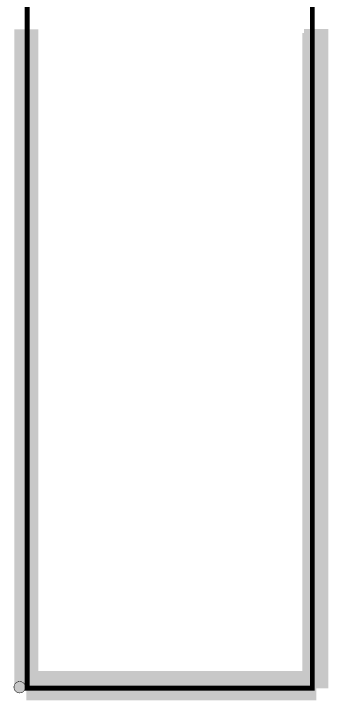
# Model space of a CAD drawing. Extents: x -1.9 to 1.9, y -10.7 to 4.3.
# Drawn here: x -1.64 to 1.67, y -10.65 to -3.44 of the extents above; entities that cross this region are included whole.
import ezdxf

# ---------------------------------------------------------------- set-up
doc = ezdxf.new("R2010")
doc.units = 0
doc.header["$MEASUREMENT"] = 0
for name, color, linetype in [('COMPONENT-MARKING-LAYER', 111, 'CONTINUOUS'), ('COMPONENT-SHAPE-LAYER', 132, 'CONTINUOUS'), ('DOCUMENT-LAYER', 7, 'CONTINUOUS'), ('TOP-SILKSCREEN-LAYER', 40, 'CONTINUOUS')]:
    doc.layers.add(name, color=color, linetype=linetype)

msp = doc.modelspace()

# ---------------------------------------------------------------- hatches: boundary and pattern name
at = {"layer": 'COMPONENT-MARKING-LAYER'}
h = msp.add_hatch(color=256, dxfattribs=at)
edge = h.paths.add_edge_path(flags=0)
edge.add_arc((-1.5798, -10.515), 0.06, 180, 360)
edge.add_arc((-1.5798, -10.515), 0.06, 0, 180)

# ---------------------------------------------------------------- linework, layer by layer
at = {"layer": 'COMPONENT-MARKING-LAYER', "const_width": 0.00508}
msp.add_lwpolyline([(-1.6397, -10.515, 1), (-1.5198, -10.515, 1)], format="xyb", close=True, dxfattribs=at)
at = {"layer": 'COMPONENT-SHAPE-LAYER', "const_width": 0.0508}
msp.add_lwpolyline([(-1.5, -10.5249), (-1.5, 4.035), (1.5, 4.035), (1.5, -10.5249)], close=True, dxfattribs=at)
at = {"layer": 'DOCUMENT-LAYER', "const_width": 0.254}
for points in [[(-1.51, -3.64), (-1.51, -10.47)], [(1.52, -10.47), (1.52, -3.64)], [(-1.51, -10.47), (1.52, -10.47)]]:
    msp.add_lwpolyline(points, dxfattribs=at)
at = {"layer": 'TOP-SILKSCREEN-LAYER', "const_width": 0.254}
for points in [[(-1.51, -10.5249), (-1.51, -3.6015)], [(1.54, -3.5972), (1.54, -10.5249)], [(1.54, -10.5249), (-1.51, -10.5249)]]:
    msp.add_lwpolyline(points, dxfattribs=at)

doc.saveas('drawing.dxf')
